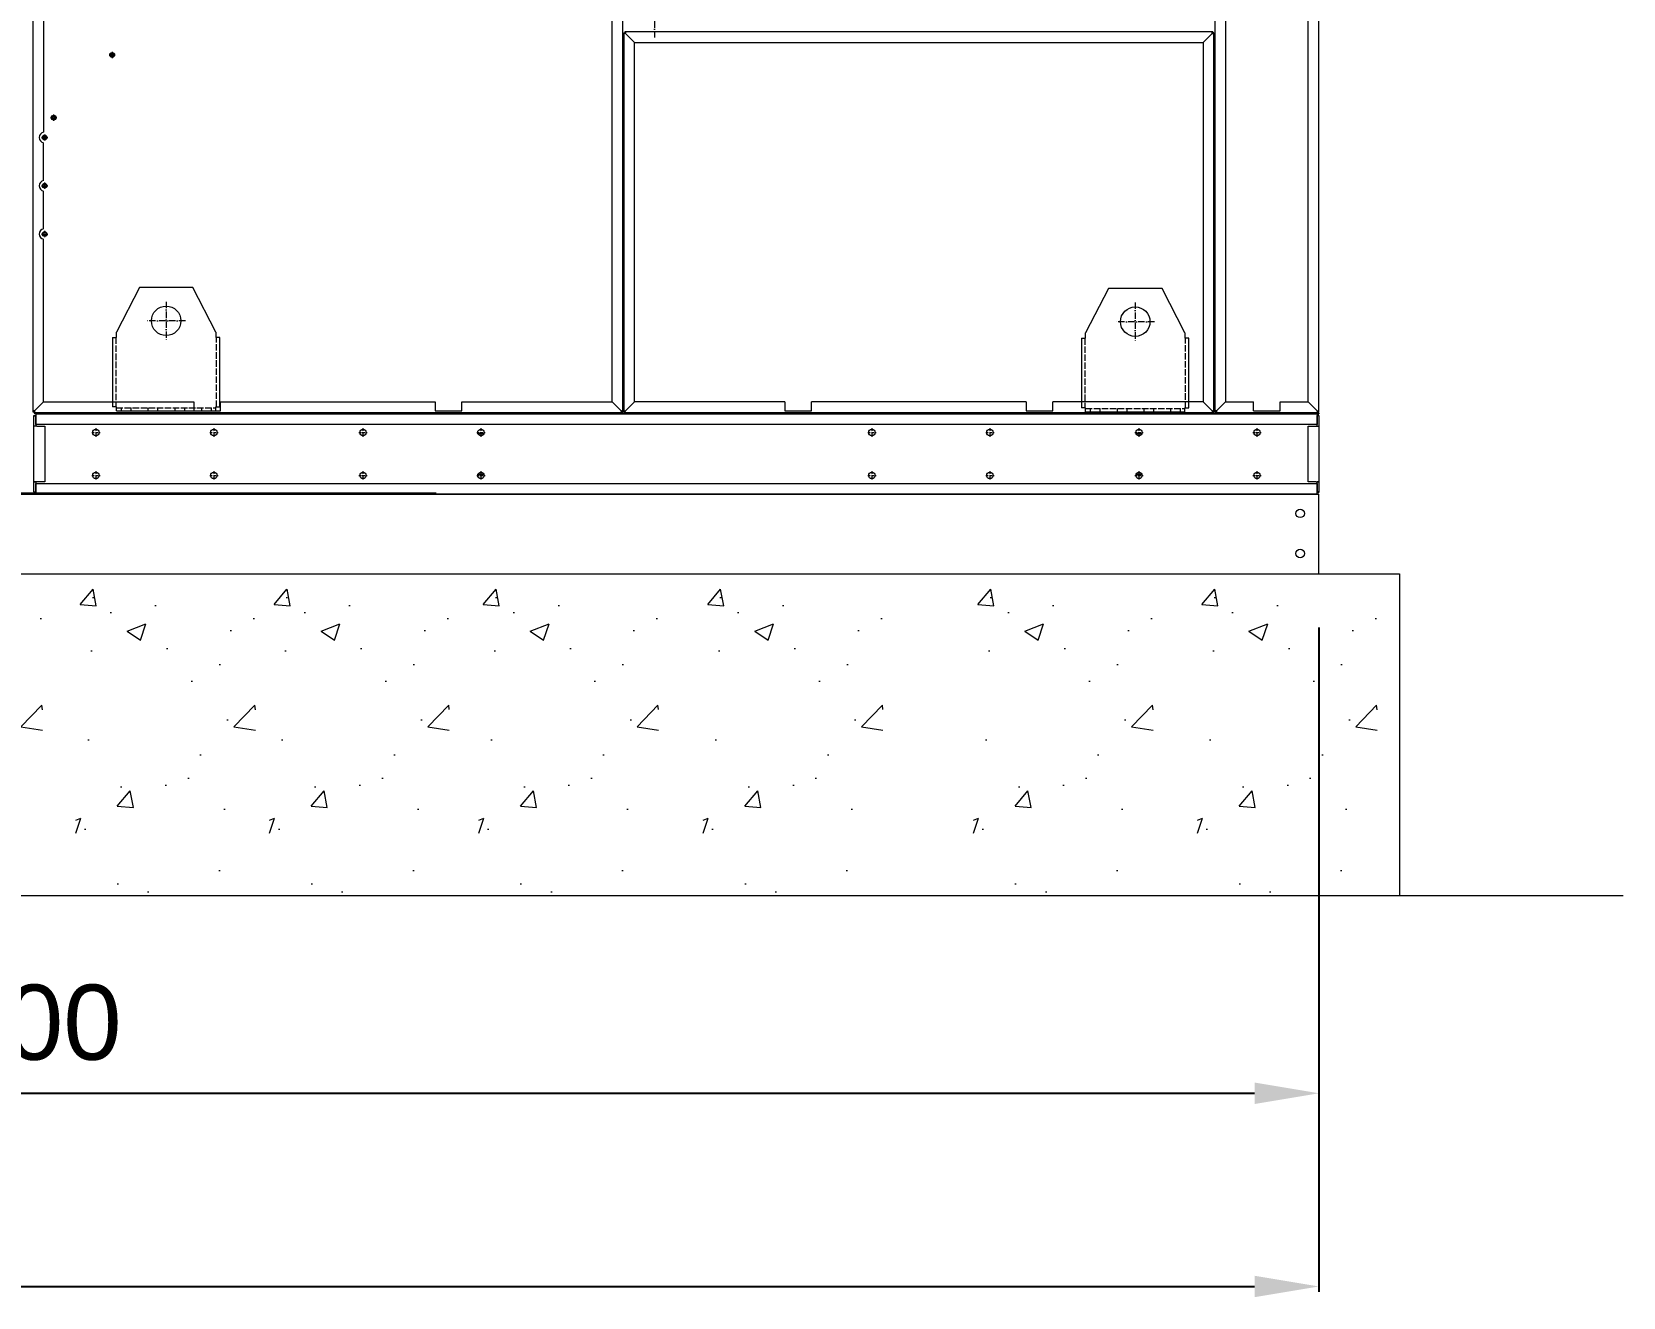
# Model space of a CAD drawing. Header units: millimetres. Extents: x -17070 to 42971, y -291348 to 40590.
# Drawn here: x 26657 to 29624, y 25880 to 28239 of the extents above; entities that cross this region are included whole.
import ezdxf

# ---------------------------------------------------------------- set-up
doc = ezdxf.new("R2010")
doc.units = ezdxf.units.MM
doc.linetypes.add('DASHDOT', pattern=[18.5, 12, -3, 0.5, -3])
doc.linetypes.add('DASHED', pattern=[15, 12, -3])
doc.layers.add('냉각탑_기초', color=23, linetype='Continuous')
doc.styles.get("Standard").update_dxf_attribs({"font": 'arial.ttf'})
doc.dimstyles.new('1.40', dxfattribs={"dimscale": 20, "dimtxt": 1.5, "dimasz": 1, "dimexe": 0.5, "dimexo": 0.5, "dimgap": 0.5, "dimtad": 1, "dimdec": 0, "dimzin": 0, "dimdsep": 46, "dimtxsty": 'Standard', "dimcen": 0, "dimclrd": 2, "dimclre": 2, "dimclrt": 3, "dimadec": 0, "dimazin": 0, "dimtfac": 1, "dimtdec": 0, "dimtmove": 0, "dimatfit": 0, "dimfxl": 1, "dimtolj": 1, "dimtzin": 0, "dimlwd": -1, "dimlwe": -1, "dimarcsym": 0})

# ---------------------------------------------------------------- blocks, each defined once
blk = doc.blocks.new('*D480')
at = {"color": 2, "transparency": 16777216}
for p, q in [((24156.5, 27277.3), (24156.5, 26250.3)), ((29056.5, 27129), (29056.5, 26250.3)), ((24276.5, 26260.3), (28936.5, 26260.3))]:
    blk.add_line(p, q, dxfattribs=at)
for points in [[(24276.5, 26280.3), (24276.5, 26240.3), (24156.5, 26260.3)], [(28936.5, 26280.3), (28936.5, 26240.3), (29056.5, 26260.3)]]:
    blk.add_solid(points, dxfattribs=at)
at = {"layer": 'Defpoints', "color": 0, "transparency": 16777216}
for p in [(24156.5, 27377.3), (29056.5, 27229), (29056.5, 26260.3)]:
    blk.add_point(p, dxfattribs=at)
at = {"color": 3, "lineweight": 5, "transparency": 16777216, "insert": (26606.5, 26391.8), "char_height": 140, "attachment_point": 5}
blk.add_mtext('\\A1;4900', dxfattribs=at)
blk = doc.blocks.new('*D481')
at = {"color": 2, "transparency": 16777216}
for p, q in [((23156.5, 27129), (23156.5, 25890.1)), ((29056.5, 27129), (29056.5, 25890.1)), ((23276.5, 25900.1), (28936.5, 25900.1))]:
    blk.add_line(p, q, dxfattribs=at)
for points in [[(23276.5, 25920.1), (23276.5, 25880.1), (23156.5, 25900.1)], [(28936.5, 25920.1), (28936.5, 25880.1), (29056.5, 25900.1)]]:
    blk.add_solid(points, dxfattribs=at)
at = {"layer": 'Defpoints', "color": 0, "transparency": 16777216}
for p in [(23156.5, 27229), (29056.5, 27229), (29056.5, 25900.1)]:
    blk.add_point(p, dxfattribs=at)
at = {"color": 3, "lineweight": 5, "transparency": 16777216, "insert": (26106.5, 26031.6), "char_height": 140, "attachment_point": 5}
blk.add_mtext('\\A1;5900', dxfattribs=at)
blk = doc.blocks.new('457536')
at = {"color": 7, "lineweight": 5}
for p, q in [((114592.520962, 89152.297332), (114550.020962, 89069.297332)), ((114692.520962, 89152.297332), (114592.520962, 89152.297332)), ((114735.020962, 89069.297332), (114692.520962, 89152.297332)), ((114542.520962, 89059.297332), (114542.520962, 88929.797332)), ((114742.520962, 88929.797332), (114742.520962, 89059.297332)), ((114550.020962, 88922.297332), (114735.020962, 88922.297332))]:
    blk.add_line(p, q, dxfattribs=at)
at = {"color": 7, "linetype": 'DASHDOT', "lineweight": 5}
for p, q in [((114642.520962, 89126.047332), (114642.520962, 89054.547332)), ((114678.270962, 89090.297332), (114606.770962, 89090.297332))]:
    blk.add_line(p, q, dxfattribs=at)
at = {"color": 7, "lineweight": 5, "ltscale": 0.09375}
for p, q in [((114542.520962, 89059.297332), (114550.020962, 89059.297332)), ((114742.520962, 89059.297332), (114735.020962, 89059.297332)), ((114550.020962, 88929.797332), (114542.520962, 88929.797332)), ((114550.020962, 88922.297332), (114550.020962, 88929.797332)), ((114735.020962, 88929.797332), (114742.520962, 88929.797332)), ((114735.020962, 88922.297332), (114735.020962, 88929.797332))]:
    blk.add_line(p, q, dxfattribs=at)
at = {"color": 7, "linetype": 'DASHED', "lineweight": 5}
for p, q in [((114548.520962, 89059.297332), (114548.520962, 88929.797332)), ((114736.520962, 88929.797332), (114736.520962, 89059.297332)), ((114550.020962, 88928.297332), (114735.020962, 88928.297332))]:
    blk.add_line(p, q, dxfattribs=at)
at = {"color": 7, "lineweight": 5, "ltscale": 0.125}
for p, q in [((114550.020962, 89059.297332), (114550.020962, 89069.297332)), ((114735.020962, 89069.297332), (114735.020962, 89059.297332))]:
    blk.add_line(p, q, dxfattribs=at)
at = {"color": 7, "linetype": 'DASHED', "lineweight": 5, "ltscale": 0.075}
for p, q in [((114558.520962, 88928.297332), (114558.520962, 88922.297332)), ((114576.520962, 88928.297332), (114576.520962, 88922.297332)), ((114608.520962, 88928.297332), (114608.520962, 88922.297332)), ((114626.520962, 88928.297332), (114626.520962, 88922.297332)), ((114658.520962, 88928.297332), (114658.520962, 88922.297332)), ((114676.520962, 88928.297332), (114676.520962, 88922.297332)), ((114708.520962, 88928.297332), (114708.520962, 88922.297332)), ((114726.520962, 88928.297332), (114726.520962, 88922.297332))]:
    blk.add_line(p, q, dxfattribs=at)
at = {"color": 7, "lineweight": 5}
blk.add_circle((114642.520962, 89090.297332), 27.5, dxfattribs=at)
blk = doc.blocks.new('1')
at = {"color": 7, "lineweight": 20}
for p, q in [((26658.5, 30574.2), (26658.5, 27532.4)), ((27758.5, 27532.4), (27758.5, 30574.2)), ((28862.5, 30574.2), (28862.5, 27532.4)), ((29056.5, 27532.4), (29056.5, 30574.2)), ((27738.5, 27549.3), (27738.5, 30548.7)), ((26678.5, 30368.3), (26678.5, 28052.1)), ((28882.5, 30209.6), (28882.5, 27549.3)), ((29036.5, 27549.3), (29036.5, 29539.4)), ((27760.5, 28236.2), (27760.5, 27532.4)), ((28857.4, 28239.3), (27763.6, 28239.3)), ((27780.5, 28219.3), (27763.6, 28236.2)), ((27763.6, 28236.2), (27780.5, 28219.3)), ((27780.5, 27549.3), (27780.5, 28219.3)), ((27780.5, 28219.3), (28840.5, 28219.3)), ((28857.4, 28236.2), (28840.5, 28219.3)), ((28840.5, 28219.3), (28857.4, 28236.2)), ((28840.5, 28219.3), (28840.5, 27549.3)), ((28860.5, 27532.4), (28860.5, 28236.2)), ((26678.5, 27962.1), (26678.5, 28032.5)), ((26678.5, 27872.1), (26678.5, 27942.5)), ((26678.5, 27549.3), (26678.5, 27852.5)), ((26661.6, 27532.4), (26678.5, 27549.3)), ((26678.5, 27549.3), (26661.6, 27532.4)), ((26678.5, 27549.3), (26958.5, 27549.3)), ((27008.5, 27549.3), (27408.5, 27549.3)), ((27458.5, 27549.3), (27738.5, 27549.3)), ((27738.5, 27549.3), (27755.4, 27532.4)), ((27763.6, 27532.4), (27780.5, 27549.3)), ((27780.5, 27549.3), (27763.6, 27532.4)), ((28060.5, 27549.3), (27780.5, 27549.3)), ((28510.5, 27549.3), (28110.5, 27549.3)), ((28840.5, 27549.3), (28560.5, 27549.3)), ((28840.5, 27549.3), (28857.4, 27532.4)), ((28857.4, 27532.4), (28840.5, 27549.3)), ((28865.6, 27532.4), (28882.5, 27549.3)), ((28882.5, 27549.3), (28934.5, 27549.3)), ((28984.5, 27549.3), (29036.5, 27549.3)), ((29036.5, 27549.3), (29053.4, 27532.4)), ((29053.4, 27532.4), (29036.5, 27549.3)), ((26661.6, 27529.3), (27755.4, 27529.3)), ((26663.3, 27528.9), (29056.5, 27528.9)), ((26664, 27527.3), (29053, 27527.3)), ((29053, 27507.3), (26664, 27507.3)), ((26958.5, 27532.4), (27008.5, 27532.4)), ((27408.5, 27532.4), (27458.5, 27532.4)), ((27763.6, 27529.3), (28857.4, 27529.3)), ((28060.5, 27532.4), (28110.5, 27532.4)), ((28510.5, 27532.4), (28560.5, 27532.4)), ((28865.6, 27529.3), (29053.4, 27529.3)), ((28934.5, 27532.4), (28984.5, 27532.4)), ((26660.5, 27400.5), (26660.5, 27504.1)), ((26680.5, 27504.1), (26680.5, 27400.5)), ((29036.5, 27400.5), (29036.5, 27504.1)), ((29056.5, 27504.1), (29056.5, 27400.5)), ((26664, 27397.3), (29053, 27397.3)), ((29053, 27377.3), (26664, 27377.3))]:
    blk.add_line(p, q, dxfattribs=at)
at = {"color": 7, "linetype": 'DASHDOT', "lineweight": 20}
blk.add_line((27817.4, 28259), (27817.4, 28226.5), dxfattribs=at)
at = {"color": 7, "lineweight": 20, "ltscale": 0.0375}
for p, q in [((27760.5, 28237.7), (27760.5, 28236.2)), ((27763.6, 28239.3), (27762.1, 28239.3)), ((27762.1, 28236.2), (27762.1, 28237.7)), ((27762.1, 28237.7), (27763.6, 28237.7)), ((28858.9, 28239.3), (28857.4, 28239.3)), ((28857.4, 28237.7), (28858.9, 28237.7)), ((28858.9, 28237.7), (28858.9, 28236.2)), ((28860.5, 28236.2), (28860.5, 28237.7)), ((26658.5, 27532.4), (26658.5, 27530.9)), ((26660.1, 27530.9), (26660.1, 27532.4)), ((26661.6, 27532.4), (26660.1, 27532.4)), ((26661.6, 27530.9), (26660.1, 27530.9)), ((26660.1, 27529.3), (26661.6, 27529.3)), ((26660.5, 27530.9), (26660.5, 27532.4)), ((26661.6, 27532.4), (26661.6, 27530.9)), ((27755.4, 27532.4), (27756.9, 27532.4)), ((27756.9, 27530.9), (27755.4, 27530.9)), ((27755.4, 27529.3), (27756.9, 27529.3)), ((27756.9, 27532.4), (27756.9, 27530.9)), ((27758.5, 27530.9), (27758.5, 27532.4)), ((27760.5, 27532.4), (27760.5, 27530.9)), ((27762.1, 27530.9), (27762.1, 27532.4)), ((27763.6, 27530.9), (27762.1, 27530.9)), ((27762.1, 27529.3), (27763.6, 27529.3)), ((28858.9, 27530.9), (28857.4, 27530.9)), ((28857.4, 27529.3), (28858.9, 27529.3)), ((28858.9, 27532.4), (28858.9, 27530.9)), ((28860.5, 27530.9), (28860.5, 27532.4)), ((28862.5, 27532.4), (28862.5, 27530.9)), ((28864.1, 27530.9), (28864.1, 27532.4)), ((28865.6, 27532.4), (28864.1, 27532.4)), ((28865.6, 27530.9), (28864.1, 27530.9)), ((28864.1, 27529.3), (28865.6, 27529.3)), ((28865.6, 27532.4), (28865.6, 27530.9)), ((29053.4, 27532.4), (29054.9, 27532.4)), ((29054.9, 27530.9), (29053.4, 27530.9)), ((29053.4, 27529.3), (29054.9, 27529.3)), ((29054.9, 27532.4), (29054.9, 27530.9)), ((29056.5, 27530.9), (29056.5, 27532.4))]:
    blk.add_line(p, q, dxfattribs=at)
at = {"color": 7, "lineweight": 20, "ltscale": 0.04}
for p, q in [((27760.5, 28237.7), (27762.1, 28237.7)), ((27762.1, 28239.3), (27762.1, 28237.7)), ((27763.6, 28239.3), (27763.6, 28237.7)), ((28858.9, 28239.3), (28858.9, 28237.7)), ((28860.5, 28237.7), (28858.9, 28237.7)), ((26658.5, 27532.4), (26660.1, 27532.4)), ((26658.5, 27530.9), (26660.1, 27530.9)), ((26660.1, 27529.3), (26660.1, 27530.9)), ((26661.6, 27529.3), (26661.6, 27530.9)), ((27755.4, 27529.3), (27755.4, 27530.9)), ((27758.5, 27532.4), (27756.9, 27532.4)), ((27756.9, 27529.3), (27756.9, 27530.9)), ((27758.5, 27530.9), (27756.9, 27530.9)), ((27760.5, 27532.4), (27762.1, 27532.4)), ((27760.5, 27530.9), (27762.1, 27530.9)), ((27762.1, 27529.3), (27762.1, 27530.9)), ((27763.6, 27529.3), (27763.6, 27530.9)), ((28860.5, 27532.4), (28858.9, 27532.4)), ((28860.5, 27530.9), (28858.9, 27530.9)), ((28858.9, 27529.3), (28858.9, 27530.9)), ((28862.5, 27532.4), (28864.1, 27532.4)), ((28862.5, 27530.9), (28864.1, 27530.9)), ((28864.1, 27529.3), (28864.1, 27530.9)), ((28865.6, 27529.3), (28865.6, 27530.9)), ((29053.4, 27529.3), (29053.4, 27530.9)), ((29056.5, 27532.4), (29054.9, 27532.4)), ((29056.5, 27530.9), (29054.9, 27530.9)), ((29054.9, 27529.3), (29054.9, 27530.9)), ((29056.5, 27528.9), (29056.5, 27527.3))]:
    blk.add_line(p, q, dxfattribs=at)
at = {"color": 7, "lineweight": 20, "ltscale": 0.011313}
for p, q in [((27760.5, 28236.2), (27761, 28236.2)), ((28857.4, 28239.3), (28857.4, 28238.9)), ((28860.5, 28236.2), (28860.1, 28236.2)), ((28857.4, 27529.3), (28857.4, 27529.8))]:
    blk.add_line(p, q, dxfattribs=at)
at = {"color": 7, "lineweight": 20, "ltscale": 0.0775}
for p, q in [((27763.6, 28236.2), (27760.5, 28236.2)), ((28857.4, 28236.2), (28857.4, 28239.3)), ((28857.4, 28236.2), (28860.5, 28236.2)), ((27755.4, 27532.4), (27755.4, 27529.3)), ((28857.4, 27532.4), (28857.4, 27529.3)), ((29053.4, 27532.4), (29053.4, 27529.3))]:
    blk.add_line(p, q, dxfattribs=at)
at = {"color": 7, "linetype": 'DASHDOT', "lineweight": 20, "ltscale": 0.292502}
for p, q in [((26800.5, 28196.3), (26812.2, 28196.3)), ((26674.6, 28042.3), (26686.3, 28042.3)), ((26674.6, 27952.3), (26686.3, 27952.3)), ((26674.6, 27862.3), (26686.3, 27862.3))]:
    blk.add_line(p, q, dxfattribs=at)
at = {"color": 7, "linetype": 'DASHDOT', "lineweight": 20, "ltscale": 0.195001}
for p, q in [((26802.5, 28196.3), (26810.3, 28196.3)), ((26693.4, 28079.3), (26701.2, 28079.3)), ((26680.5, 28046.2), (26680.5, 28038.4)), ((26676.6, 27952.3), (26684.4, 27952.3))]:
    blk.add_line(p, q, dxfattribs=at)
at = {"color": 7, "linetype": 'DASHDOT', "lineweight": 20, "ltscale": 0.2925}
for p, q in [((26806.3, 28202.2), (26806.3, 28190.5)), ((26697.2, 28085.2), (26697.2, 28073.5)), ((26680.4, 28048.2), (26680.4, 28036.5)), ((26680.4, 27958.2), (26680.4, 27946.5)), ((26680.4, 27868.2), (26680.4, 27856.5))]:
    blk.add_line(p, q, dxfattribs=at)
at = {"color": 7, "linetype": 'DASHDOT', "lineweight": 20, "ltscale": 0.195}
for p, q in [((26806.4, 28200.2), (26806.4, 28192.4)), ((26697.3, 28083.2), (26697.3, 28075.4)), ((26680.5, 27956.2), (26680.5, 27948.4)), ((26680.5, 27866.2), (26680.5, 27858.4))]:
    blk.add_line(p, q, dxfattribs=at)
at = {"color": 7, "lineweight": 20, "ltscale": 0.1}
blk.add_line((27760.5, 28203.6), (27758.5, 28207), dxfattribs=at)
at = {"color": 7, "linetype": 'DASHDOT', "lineweight": 20, "ltscale": 0.292499}
blk.add_line((26691.4, 28079.3), (26703.1, 28079.3), dxfattribs=at)
at = {"color": 7, "linetype": 'DASHDOT', "lineweight": 20, "ltscale": 0.194998}
for p, q in [((26676.6, 28042.3), (26684.4, 28042.3)), ((26676.6, 27862.3), (26684.4, 27862.3))]:
    blk.add_line(p, q, dxfattribs=at)
at = {"color": 7, "lineweight": 20, "ltscale": 0.05}
for p, q in [((27760.5, 27833.9), (27758.5, 27833.9)), ((28862.5, 27833.9), (28860.5, 27833.9)), ((28860.5, 27833.9), (28862.5, 27833.9)), ((28862.5, 27813.9), (28860.5, 27813.9)), ((27758.5, 27723.9), (27760.5, 27723.9)), ((28860.5, 27723.9), (28862.5, 27723.9)), ((27758.5, 27703.9), (27760.5, 27703.9)), ((28860.5, 27703.9), (28862.5, 27703.9)), ((28860.5, 27548.9), (28862.5, 27548.9))]:
    blk.add_line(p, q, dxfattribs=at)
at = {"color": 7, "lineweight": 20, "ltscale": 0.049994}
for p, q in [((27760.5, 27813.9), (27758.5, 27813.9)), ((28862.5, 27683.9), (28860.5, 27683.9))]:
    blk.add_line(p, q, dxfattribs=at)
at = {"color": 7, "lineweight": 20, "ltscale": 0.4225}
for p, q in [((26958.5, 27549.3), (26958.5, 27532.4)), ((27008.5, 27532.4), (27008.5, 27549.3)), ((27408.5, 27549.3), (27408.5, 27532.4)), ((27458.5, 27532.4), (27458.5, 27549.3)), ((28060.5, 27549.3), (28060.5, 27532.4)), ((28110.5, 27532.4), (28110.5, 27549.3)), ((28510.5, 27549.3), (28510.5, 27532.4)), ((28560.5, 27532.4), (28560.5, 27549.3)), ((28934.5, 27532.4), (28934.5, 27549.3)), ((28984.5, 27532.4), (28984.5, 27549.3))]:
    blk.add_line(p, q, dxfattribs=at)
at = {"color": 7, "lineweight": 20, "ltscale": 0.0225}
for p, q in [((26660.5, 27523.2), (26660.5, 27524.1)), ((26660.5, 27523.2), (26660.5, 27524.1)), ((26663.7, 27523.2), (26663.7, 27524.1)), ((29053.3, 27523.2), (29053.3, 27524.1)), ((29056.5, 27523.2), (29056.5, 27524.1)), ((26660.5, 27381.4), (26660.5, 27380.5)), ((26660.5, 27381.4), (26660.5, 27380.5)), ((26663.7, 27381.4), (26663.7, 27380.5)), ((29053.3, 27381.4), (29053.3, 27380.5)), ((29056.5, 27381.4), (29056.5, 27380.5))]:
    blk.add_line(p, q, dxfattribs=at)
at = {"color": 7, "lineweight": 20, "ltscale": 0.08}
for p, q in [((26660.5, 27524.1), (26663.7, 27524.1)), ((26660.5, 27523.2), (26663.7, 27523.2)), ((29056.5, 27524.1), (29053.3, 27524.1)), ((29056.5, 27523.2), (29053.3, 27523.2)), ((26660.5, 27400.5), (26663.7, 27400.5)), ((29056.5, 27400.5), (29053.3, 27400.5)), ((26660.5, 27381.4), (26663.7, 27381.4)), ((26660.5, 27380.5), (26663.7, 27380.5)), ((29056.5, 27381.4), (29053.3, 27381.4)), ((29056.5, 27380.5), (29053.3, 27380.5))]:
    blk.add_line(p, q, dxfattribs=at)
at = {"color": 7, "lineweight": 20, "ltscale": 0.4775}
for p, q in [((26660.5, 27504.1), (26660.5, 27523.2)), ((26663.7, 27523.2), (26663.7, 27504.1)), ((29053.3, 27504.1), (29053.3, 27523.2)), ((29056.5, 27523.2), (29056.5, 27504.1)), ((26660.5, 27381.4), (26660.5, 27400.5)), ((26663.7, 27400.5), (26663.7, 27381.4)), ((29053.3, 27381.4), (29053.3, 27400.5)), ((29056.5, 27400.5), (29056.5, 27381.4))]:
    blk.add_line(p, q, dxfattribs=at)
at = {"color": 7, "lineweight": 20, "ltscale": 0.017501}
blk.add_line((26663.3, 27527.3), (26664, 27527.3), dxfattribs=at)
at = {"color": 7, "lineweight": 20, "ltscale": 0.0075}
for p, q in [((26664, 27524.1), (26663.7, 27524.1)), ((26664, 27380.5), (26663.7, 27380.5))]:
    blk.add_line(p, q, dxfattribs=at)
at = {"color": 7, "lineweight": 20, "ltscale": 0.13}
for p, q in [((26664, 27527.3), (26664, 27522.1)), ((29053, 27527.3), (29053, 27522.1)), ((26665.7, 27504.1), (26660.5, 27504.1)), ((29051.3, 27504.1), (29056.5, 27504.1)), ((26665.7, 27400.5), (26660.5, 27400.5)), ((29051.3, 27400.5), (29056.5, 27400.5)), ((26664, 27377.3), (26664, 27382.5)), ((29053, 27377.3), (29053, 27382.5))]:
    blk.add_line(p, q, dxfattribs=at)
at = {"color": 7, "lineweight": 20, "ltscale": 0.37}
for p, q in [((26664, 27507.3), (26664, 27522.1)), ((29053, 27522.1), (29053, 27507.3)), ((26665.7, 27504.1), (26680.5, 27504.1)), ((29036.5, 27504.1), (29051.3, 27504.1)), ((26664, 27382.5), (26664, 27397.3)), ((26680.5, 27400.5), (26665.7, 27400.5)), ((29051.3, 27400.5), (29036.5, 27400.5)), ((29053, 27397.3), (29053, 27382.5))]:
    blk.add_line(p, q, dxfattribs=at)
at = {"color": 7, "lineweight": 20, "ltscale": 0.010007}
for p, q in [((27257.5, 27528.9), (27257.5, 27529.3)), ((27510.5, 27528.9), (27510.5, 27529.3)), ((28704.5, 27528.9), (28704.5, 27529.3)), ((28957.5, 27528.9), (28957.5, 27529.3))]:
    blk.add_line(p, q, dxfattribs=at)
at = {"color": 7, "lineweight": 20, "ltscale": 0.087499}
blk.add_line((29053, 27527.3), (29056.5, 27527.3), dxfattribs=at)
at = {"color": 7, "lineweight": 20, "ltscale": 0.007482}
for p, q in [((29053, 27524.1), (29053.3, 27524.1)), ((29053, 27380.5), (29053.3, 27380.5))]:
    blk.add_line(p, q, dxfattribs=at)
at = {"color": 7, "lineweight": 20, "ltscale": 0.01003}
for p, q in [((26660.5, 27504.1), (26660.9, 27504.1)), ((29056.5, 27504.1), (29056.1, 27504.1))]:
    blk.add_line(p, q, dxfattribs=at)
at = {"color": 7, "linetype": 'DASHDOT', "lineweight": 20, "ltscale": 0.389999}
for p, q in [((26768.2, 27492.3), (26783.8, 27492.3)), ((26988.2, 27492.3), (27003.8, 27492.3)), ((27266.2, 27492.3), (27281.8, 27492.3)), ((26768.2, 27412.3), (26783.8, 27412.3)), ((26988.2, 27412.3), (27003.8, 27412.3)), ((27266.2, 27412.3), (27281.8, 27412.3))]:
    blk.add_line(p, q, dxfattribs=at)
at = {"color": 7, "linetype": 'DASHDOT', "lineweight": 20, "ltscale": 0.39}
for p, q in [((26776, 27500.1), (26776, 27484.5)), ((26996, 27500.1), (26996, 27484.5)), ((27274, 27500.1), (27274, 27484.5)), ((27494, 27500.1), (27494, 27484.5)), ((28223, 27500.1), (28223, 27484.5)), ((28443, 27500.1), (28443, 27484.5)), ((28721, 27500.1), (28721, 27484.5)), ((28941, 27500.1), (28941, 27484.5)), ((26776, 27420.1), (26776, 27404.5)), ((26996, 27420.1), (26996, 27404.5)), ((27274, 27420.1), (27274, 27404.5)), ((27494, 27420.1), (27494, 27404.5)), ((28223, 27420.1), (28223, 27404.5)), ((28443, 27420.1), (28443, 27404.5)), ((28721, 27420.1), (28721, 27404.5)), ((28941, 27420.1), (28941, 27404.5))]:
    blk.add_line(p, q, dxfattribs=at)
at = {"color": 7, "linetype": 'DASHDOT', "lineweight": 20, "ltscale": 0.389996}
for p, q in [((27486.2, 27492.3), (27501.8, 27492.3)), ((28215.2, 27492.3), (28230.8, 27492.3)), ((28435.2, 27492.3), (28450.8, 27492.3)), ((28713.2, 27492.3), (28728.8, 27492.3)), ((28933.2, 27492.3), (28948.8, 27492.3)), ((27486.2, 27412.3), (27501.8, 27412.3)), ((28215.2, 27412.3), (28230.8, 27412.3)), ((28435.2, 27412.3), (28450.8, 27412.3)), ((28713.2, 27412.3), (28728.8, 27412.3)), ((28933.2, 27412.3), (28948.8, 27412.3))]:
    blk.add_line(p, q, dxfattribs=at)
at = {"color": 7, "lineweight": 20, "ltscale": 0.272691}
for p, q in [((27499.5, 27489.8), (27488.6, 27489.8)), ((28726.5, 27489.8), (28715.6, 27489.8))]:
    blk.add_line(p, q, dxfattribs=at)
at = {"color": 7, "lineweight": 20, "ltscale": 0.272744}
for p, q in [((27488.6, 27414.8), (27499.5, 27414.8)), ((28715.6, 27414.8), (28726.5, 27414.8))]:
    blk.add_line(p, q, dxfattribs=at)
at = {"color": 0, "lineweight": 20}
for p, q in [((23156.5, 27377.3), (29056.5, 27377.3)), ((29056.5, 27377.3), (24156.5, 27377.3)), ((29056.5, 27229), (29056.5, 27377.3))]:
    blk.add_line(p, q, dxfattribs=at)
at = {"color": 7, "lineweight": 20, "ltscale": 0.280701}
blk.add_line((27410.5, 27379), (24202.5, 27379), dxfattribs=at)
at = {"lineweight": 5}
blk.add_line((23156.5, 27229), (29056.5, 27229), dxfattribs=at)
at = {"color": 7, "lineweight": 20}
for centre, radius in [((26806.3, 28196.3), 4.5), ((26806.4, 28196.3), 3), ((26697.2, 28079.3), 4.5), ((26697.3, 28079.3), 3), ((26680.4, 28042.3), 4.5), ((26680.5, 28042.3), 3), ((26680.4, 27952.3), 4.5), ((26680.5, 27952.3), 3), ((26680.4, 27862.3), 4.5), ((26680.5, 27862.3), 3), ((26776, 27492.3), 6), ((26996, 27492.3), 6), ((27274, 27492.3), 6), ((27494, 27492.3), 6), ((28223, 27492.3), 6), ((28443, 27492.3), 6), ((28721, 27492.3), 6), ((28941, 27492.3), 6), ((26776, 27412.3), 6), ((26996, 27412.3), 6), ((27274, 27412.3), 6), ((27494, 27412.3), 6), ((28223, 27412.3), 6), ((28443, 27412.3), 6), ((28721, 27412.3), 6), ((28941, 27412.3), 6)]:
    blk.add_circle(centre, radius, dxfattribs=at)
at = {"lineweight": 20}
for centre in [(29021.5, 27341.5), (29021.5, 27266.5)]:
    blk.add_circle(centre, 8, dxfattribs=at)
at = {"color": 7, "lineweight": 20}
for centre, radius, start, end in [((26680.4, 28042.3), 10, 100.9528, 259.0472), ((26680.4, 27952.3), 10, 100.9528, 259.0472), ((26680.4, 27862.3), 10, 100.9528, 259.0472), ((26663.3, 27530.1), 2.8, 196.6008, 270), ((26663.3, 27530.1), 1.2, 221.8083, 270), ((29051.3, 27522.1), 5.2, 22.62, 70.9179), ((27241.7, 27382.5), 5.2, 269.7376, 270), ((27306.3, 27382.5), 5.2, 270, 270.2624), ((27526.3, 27382.5), 5.2, 270, 270.2624), ((28688.7, 27382.5), 5.2, 269.7376, 270), ((28753.3, 27382.5), 5.2, 270, 270.2624), ((28908.7, 27382.5), 5.2, 269.7376, 270), ((28973.3, 27382.5), 5.2, 270, 270.2624)]:
    blk.add_arc(centre, radius, start, end, dxfattribs=at)
at = {"color": 0, "lineweight": 20}
for p in [(-87735.5, -61389.9), (-85928.5, -61391.4)]:
    blk.add_blockref('457536', p, dxfattribs=at)

msp = doc.modelspace()

# ---------------------------------------------------------------- hatches: boundary and pattern name
at = {"layer": '냉각탑_기초', "lineweight": 20, "ltscale": 30}
h = msp.add_hatch(dxfattribs=at)
h.set_pattern_fill('AR-CONC', color=256, scale=50, style=0)
h.set_pattern_definition([(50, (11747.77, 10687.65), (358.63, -31.376), [37.5, -412.5]), (355, (11747.77, 10687.65), (-69.3757, 376.096), [30, -330]), (100.4514, (11777.66, 10685.03), (289.2547, 344.72), [31.87, -350.571]), (46.1842, (11747.77, 10787.65), (533.6205, -82.7595), [56.25, -618.75]), (96.6356, (11792.24, 10780.75), (467.331, 487.059), [47.805, -525.856]), (351.1842, (11747.77, 10787.65), (467.331, 487.059), [45, -495]), (21, (11797.77, 10762.65), (298.4535, -201.3094), [37.5, -412.5]), (326, (11797.77, 10762.65), (121.6577, 362.575), [30, -330]), (71.4514, (11822.64, 10745.87), (420.1113, 161.265), [31.87, -350.571]), (37.5, (11747.77, 10687.65), (6.0799, 166.4469), [0, -326, 0, -335, 0, -331.25]), (7.5, (11747.77, 10687.65), (131.5348, 197.2059), [0, -191, 0, -318.5, 0, -126.25]), (327.5, (11636.27, 10687.65), (266.9112, -11.2774), [0, -125, 0, -390, 0, -517.5]), (317.5, (11586.27, 10687.65), (291.593, 50.0525), [0, -162.5, 0, -259, 0, -367.5])])
h.paths.add_polyline_path([(26676.3, 27229), (26341.3, 27229), (26341.3, 26629), (26676.3, 26629)])
h = msp.add_hatch(dxfattribs=at)
h.set_pattern_fill('AR-CONC', color=256, scale=50, style=0)
h.set_pattern_definition([(50, (12144.86, 10687.65), (358.63, -31.376), [37.5, -412.5]), (355, (12144.86, 10687.65), (-69.3757, 376.096), [30, -330]), (100.4514, (12174.74, 10685.03), (289.2547, 344.72), [31.87, -350.571]), (46.1842, (12144.86, 10787.65), (533.6205, -82.7595), [56.25, -618.75]), (96.6356, (12189.33, 10780.75), (467.331, 487.059), [47.805, -525.856]), (351.1842, (12144.86, 10787.65), (467.331, 487.059), [45, -495]), (21, (12194.86, 10762.65), (298.4535, -201.3094), [37.5, -412.5]), (326, (12194.86, 10762.65), (121.6577, 362.575), [30, -330]), (71.4514, (12219.73, 10745.87), (420.1113, 161.265), [31.87, -350.571]), (37.5, (12144.86, 10687.65), (6.0799, 166.4469), [0, -326, 0, -335, 0, -331.25]), (7.5, (12144.86, 10687.65), (131.5348, 197.2059), [0, -191, 0, -318.5, 0, -126.25]), (327.5, (12033.36, 10687.65), (266.9112, -11.2774), [0, -125, 0, -390, 0, -517.5]), (317.5, (11983.36, 10687.65), (291.593, 50.0525), [0, -162.5, 0, -259, 0, -367.5])])
h.paths.add_polyline_path([(27073.4, 27229), (26738.4, 27229), (26738.4, 26629), (27073.4, 26629)])
h = msp.add_hatch(dxfattribs=at)
h.set_pattern_fill('AR-CONC', color=256, scale=50, style=0)
h.set_pattern_definition([(50, (12506.5, 10687.65), (358.63, -31.376), [37.5, -412.5]), (355, (12506.5, 10687.65), (-69.3757, 376.096), [30, -330]), (100.4514, (12536.38, 10685.03), (289.2547, 344.72), [31.87, -350.571]), (46.1842, (12506.5, 10787.65), (533.6205, -82.7595), [56.25, -618.75]), (96.6356, (12550.96, 10780.75), (467.331, 487.059), [47.805, -525.856]), (351.1842, (12506.5, 10787.65), (467.331, 487.059), [45, -495]), (21, (12556.5, 10762.65), (298.4535, -201.3094), [37.5, -412.5]), (326, (12556.5, 10762.65), (121.6577, 362.575), [30, -330]), (71.4514, (12581.36, 10745.87), (420.1113, 161.265), [31.87, -350.571]), (37.5, (12506.49, 10687.65), (6.0799, 166.4469), [0, -326, 0, -335, 0, -331.25]), (7.5, (12506.5, 10687.65), (131.5348, 197.2059), [0, -191, 0, -318.5, 0, -126.25]), (327.5, (12395, 10687.65), (266.9112, -11.2774), [0, -125, 0, -390, 0, -517.5]), (317.5, (12345, 10687.65), (291.593, 50.0525), [0, -162.5, 0, -259, 0, -367.5])])
h.paths.add_polyline_path([(27435, 27229), (27100, 27229), (27100, 26629), (27435, 26629)])
h = msp.add_hatch(dxfattribs=at)
h.set_pattern_fill('AR-CONC', color=256, scale=50, style=0)
h.set_pattern_definition([(50, (12896.5, 10687.65), (358.63, -31.376), [37.5, -412.5]), (355, (12896.5, 10687.65), (-69.3757, 376.096), [30, -330]), (100.4514, (12926.38, 10685.03), (289.2547, 344.72), [31.87, -350.571]), (46.1842, (12896.5, 10787.65), (533.6205, -82.7595), [56.25, -618.75]), (96.6356, (12940.96, 10780.75), (467.331, 487.059), [47.805, -525.856]), (351.1842, (12896.5, 10787.65), (467.331, 487.059), [45, -495]), (21, (12946.5, 10762.65), (298.4535, -201.3094), [37.5, -412.5]), (326, (12946.5, 10762.65), (121.6577, 362.575), [30, -330]), (71.4514, (12971.36, 10745.87), (420.1113, 161.265), [31.87, -350.571]), (37.5, (12896.49, 10687.65), (6.0799, 166.4469), [0, -326, 0, -335, 0, -331.25]), (7.5, (12896.49, 10687.65), (131.5348, 197.2059), [0, -191, 0, -318.5, 0, -126.25]), (327.5, (12784.99, 10687.65), (266.9112, -11.2774), [0, -125, 0, -390, 0, -517.5]), (317.5, (12735, 10687.65), (291.593, 50.0525), [0, -162.5, 0, -259, 0, -367.5])])
h.paths.add_polyline_path([(27825, 27229), (27490, 27229), (27490, 26629), (27825, 26629)])
h = msp.add_hatch(dxfattribs=at)
h.set_pattern_fill('AR-CONC', color=256, scale=50, style=0)
h.set_pattern_definition([(50, (13315, 10687.65), (358.63, -31.376), [37.5, -412.5]), (355, (13315, 10687.65), (-69.3757, 376.096), [30, -330]), (100.4514, (13344.88, 10685.03), (289.2547, 344.72), [31.87, -350.571]), (46.1842, (13315, 10787.65), (533.6205, -82.7595), [56.25, -618.75]), (96.6356, (13359.46, 10780.75), (467.331, 487.059), [47.805, -525.856]), (351.1842, (13315, 10787.65), (467.331, 487.059), [45, -495]), (21, (13365, 10762.65), (298.4535, -201.3094), [37.5, -412.5]), (326, (13365, 10762.65), (121.6577, 362.575), [30, -330]), (71.4514, (13389.87, 10745.87), (420.1113, 161.265), [31.87, -350.571]), (37.5, (13315, 10687.65), (6.0799, 166.4469), [0, -326, 0, -335, 0, -331.25]), (7.5, (13315, 10687.65), (131.5348, 197.2059), [0, -191, 0, -318.5, 0, -126.25]), (327.5, (13203.5, 10687.65), (266.9112, -11.2774), [0, -125, 0, -390, 0, -517.5]), (317.5, (13153.5, 10687.65), (291.593, 50.0525), [0, -162.5, 0, -259, 0, -367.5])])
h.paths.add_polyline_path([(28243.5, 27229), (27908.5, 27229), (27908.5, 26629), (28243.5, 26629)])
h = msp.add_hatch(dxfattribs=at)
h.set_pattern_fill('AR-CONC', color=256, scale=50, style=0)
h.set_pattern_definition([(50, (13818.75, 10687.65), (358.63, -31.376), [37.5, -412.5]), (355, (13818.75, 10687.65), (-69.3757, 376.096), [30, -330]), (100.4514, (13848.64, 10685.03), (289.2547, 344.72), [31.87, -350.571]), (46.1842, (13818.75, 10787.65), (533.6205, -82.7595), [56.25, -618.75]), (96.6356, (13863.2, 10780.75), (467.331, 487.059), [47.805, -525.856]), (351.1842, (13818.75, 10787.65), (467.331, 487.059), [45, -495]), (21, (13868.75, 10762.65), (298.4535, -201.3094), [37.5, -412.5]), (326, (13868.75, 10762.65), (121.6577, 362.575), [30, -330]), (71.4514, (13893.62, 10745.87), (420.1113, 161.265), [31.87, -350.571]), (37.5, (13818.75, 10687.65), (6.0799, 166.4469), [0, -326, 0, -335, 0, -331.25]), (7.5, (13818.75, 10687.65), (131.5348, 197.2059), [0, -191, 0, -318.5, 0, -126.25]), (327.5, (13707.25, 10687.65), (266.9112, -11.2774), [0, -125, 0, -390, 0, -517.5]), (317.5, (13657.25, 10687.65), (291.593, 50.0525), [0, -162.5, 0, -259, 0, -367.5])])
h.paths.add_polyline_path([(28747.3, 27229), (28412.3, 27229), (28412.3, 26629), (28747.3, 26629)])
h = msp.add_hatch(dxfattribs=at)
h.set_pattern_fill('AR-CONC', color=256, scale=50, style=0)
h.set_pattern_definition([(50, (14236.66, 10687.65), (358.63, -31.376), [37.5, -412.5]), (355, (14236.66, 10687.65), (-69.3757, 376.096), [30, -330]), (100.4514, (14266.55, 10685.03), (289.2547, 344.72), [31.87, -350.571]), (46.1842, (14236.66, 10787.65), (533.6205, -82.7595), [56.25, -618.75]), (96.6356, (14281.13, 10780.75), (467.331, 487.059), [47.805, -525.856]), (351.1842, (14236.66, 10787.65), (467.331, 487.059), [45, -495]), (21, (14286.66, 10762.65), (298.4535, -201.3094), [37.5, -412.5]), (326, (14286.66, 10762.65), (121.6577, 362.575), [30, -330]), (71.4514, (14311.54, 10745.87), (420.1113, 161.265), [31.87, -350.571]), (37.5, (14236.66, 10687.65), (6.0799, 166.4469), [0, -326, 0, -335, 0, -331.25]), (7.5, (14236.66, 10687.65), (131.5348, 197.2059), [0, -191, 0, -318.5, 0, -126.25]), (327.5, (14125.16, 10687.65), (266.9112, -11.2774), [0, -125, 0, -390, 0, -517.5]), (317.5, (14075.16, 10687.65), (291.593, 50.0525), [0, -162.5, 0, -259, 0, -367.5])])
h.paths.add_polyline_path([(29165.2, 27229), (28830.2, 27229), (28830.2, 26629), (29165.2, 26629)])

# ---------------------------------------------------------------- linework, layer by layer
for p, q in [((23006.5, 27229), (29206.5, 27229)), ((29206.5, 27229), (29206.5, 26629)), ((22712.2, 26629), (29623.8, 26629))]:
    msp.add_line(p, q, dxfattribs=at)

# ---------------------------------------------------------------- block references
msp.add_blockref('1', (0, 0))

# ---------------------------------------------------------------- dimensions: what is measured, and where the dimension line sits
at = {"lineweight": 5}
for base, p1, picture, middle in [((29056.5, 26260.3), (24156.5, 27377.3), '*D480', (26606.5, 26391.8)), ((29056.5, 25900.1), (23156.5, 27229), '*D481', (26106.5, 26031.6))]:
    dim = msp.add_linear_dim(base=base, p1=p1, p2=(29056.5, 27229), dimstyle='1.40', override={"dimtxt": 7, "dimasz": 6, "dimexo": 5, "dimgap": 3}, dxfattribs=at)
    dim.commit()
    dim.dimension.update_dxf_attribs({"geometry": picture, "text_midpoint": middle})

doc.saveas('drawing.dxf')
